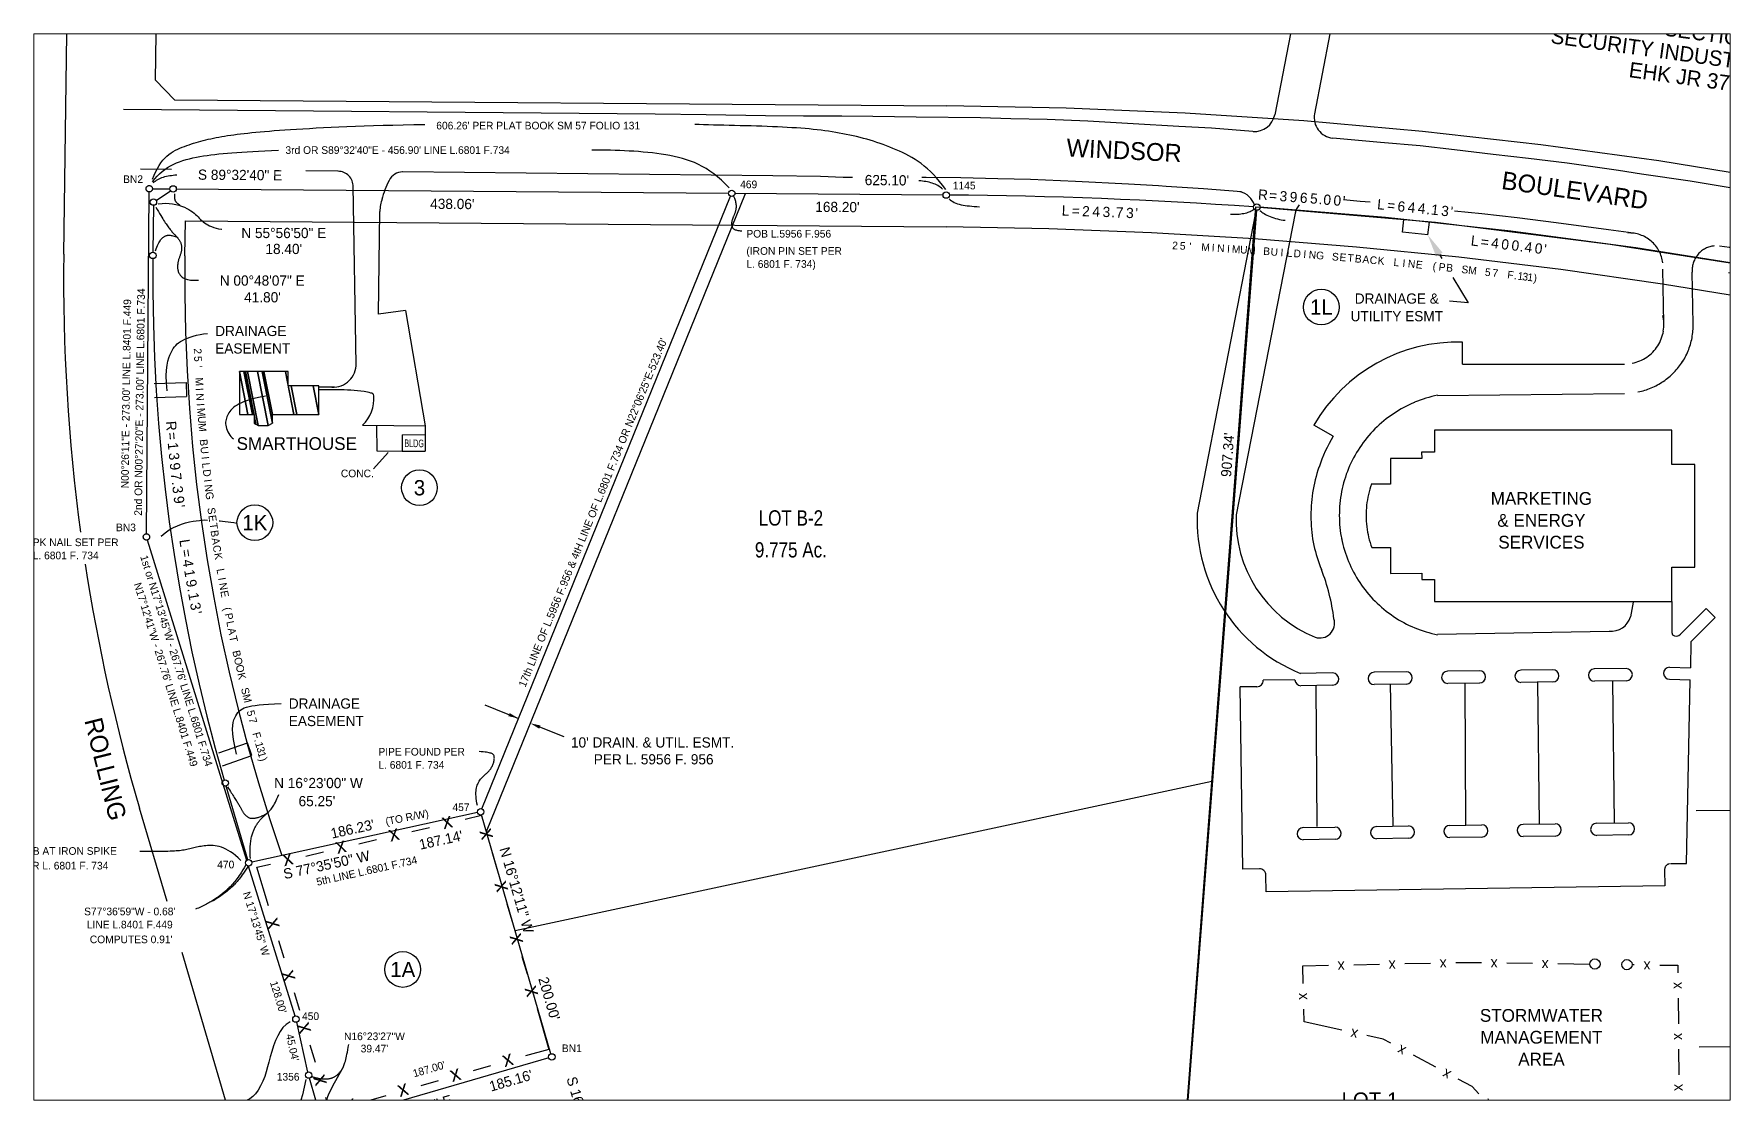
# Paper-space layout 'PDF 11x17' of a CAD drawing. Extents: x 0.1 to 16.5, y 0.2 to 10.5.
# The model-space entities are those that its viewports show. They can reach past a viewport. Long polylines and large blocks are cut down to what shows.
import ezdxf
from ezdxf.enums import TextEntityAlignment as Align

# ---------------------------------------------------------------- set-up
doc = ezdxf.new("R2010")
doc.units = 0
doc.header["$MEASUREMENT"] = 0
for name, pattern in [('DASHED', [0.75, 0.5, -0.25]), ('DASHED2', [0.375, 0.25, -0.125]), ('DOT', [0.25, 0, -0.25]), ('HIDDEN', [0.375, 0.25, -0.125]), ('HIDDEN2', [0.1875, 0.125, -0.0625]), ('PHANTOM2', [31.25, 15.625, -3.125, 3.125, -3.125, 3.125, -3.125])]:
    doc.linetypes.add(name, pattern=pattern)
doc.layers.get('0').update_dxf_attribs({"linetype": 'CONTINUOUS'})
for name, color, linetype in [('ADJOIN', 7, 'CONTINUOUS'), ('BLDG', 7, 'CONTINUOUS'), ('BOUND', 7, 'CONTINUOUS'), ('BOUND-ABND', 7, 'CONTINUOUS'), ('EASE', 7, 'CONTINUOUS'), ('ESMT', 7, 'CONTINUOUS'), ('FENCE', 7, 'CONTINUOUS'), ('MBSL', 7, 'CONTINUOUS'), ('METES', 7, 'CONTINUOUS'), ('PADS', 7, 'CONTINUOUS'), ('ROADC', 7, 'CONTINUOUS'), ('RW', 7, 'CONTINUOUS'), ('TEXT', 7, 'CONTINUOUS'), ('TXT', 7, 'CONTINUOUS')]:
    doc.layers.add(name, color=color, linetype=linetype)
doc.styles.add('txt', font='TXT', dxfattribs={"height": 0.2})

# ---------------------------------------------------------------- blocks, each defined once
blk = doc.blocks.new('BWIRE')
at = {"layer": 'FENCE', "color": 7, "linetype": 'Continuous', "style": 'txt'}
blk.add_text('x', height=0.0833, dxfattribs=at).set_placement((0, -0.0282), align=Align.CENTER)

msp = doc.modelspace()

# ---------------------------------------------------------------- linework, layer by layer
at = {"color": 94, "linetype": 'Continuous', "elevation": 0}
msp.add_lwpolyline([(-39843.6, 13166.8), (-39702.5, 13154.8), (-39565.6, 13137.6), (-39445.2, 13118.9), (-39434.2, 12311.5), (-39485.9, 12267.8), (-39912.6, 12262.1)], close=True, dxfattribs=at)
at = {"layer": 'ADJOIN', "color": 7, "linetype": 'PHANTOM2'}
for p, q in [((-40778.3, 13129.8), (-40775.8, 13312.2)), ((-40706.4, 13266.1), (-40705.8, 13311.2)), ((-40691.6, 13250.9), (-40706.4, 13266.1)), ((-40691.6, 13250.9), (-40085.7, 13246.1)), ((-40697.3, 12622.2), (-40718.9, 12695.4)), ((-40513, 11995.1), (-40685.6, 12582.2))]:
    msp.add_line(p, q, dxfattribs=at)
for centre, radius, start, end in [((-40117.8, 9211.3), 4035, 78.9348, 89.5444), ((-39311.1, 13109.3), 1467.4, 179.1982, 187.732), ((-39311.1, 13109.3), 1467.4, 188.7227, 196.3833)]:
    msp.add_arc(centre, radius, start, end, dxfattribs=at)
at = {"layer": 'BLDG', "color": 7, "linetype": 'Continuous'}
for p, q in [((-40513, 12988.1), (-40495, 12988.3)), ((-40513, 12988.1), (-40512.9, 12975.4)), ((-40495, 12988.3), (-40494.9, 12975.3)), ((-39517.3, 12991.8), (-39703.4, 12991.8)), ((-39517.3, 12991.8), (-39703.4, 12991.8)), ((-39703.4, 12991.8), (-39703.4, 12974.5)), ((-39703.4, 12991.8), (-39703.4, 12974.5)), ((-39517.3, 12965), (-39517.3, 12991.8)), ((-39517.3, 12965), (-39517.3, 12991.8)), ((-40512.9, 12975.4), (-40494.9, 12975.3)), ((-39713.4, 12969.7), (-39737.9, 12969.7)), ((-39737.9, 12969.7), (-39737.9, 12949.6)), ((-39713.4, 12969.7), (-39737.9, 12969.7)), ((-39737.9, 12969.7), (-39737.9, 12949.6)), ((-39703.4, 12974.5), (-39713.5, 12974.5)), ((-39713.5, 12974.5), (-39713.4, 12969.7)), ((-39703.4, 12974.5), (-39713.5, 12974.5)), ((-39713.5, 12974.5), (-39713.4, 12969.7)), ((-39499.1, 12965), (-39517.3, 12965)), ((-39499.1, 12965), (-39517.3, 12965)), ((-39499.1, 12884.4), (-39499.1, 12965)), ((-39499.1, 12884.4), (-39499.1, 12965)), ((-39737.9, 12949.6), (-39752.9, 12949.6)), ((-39737.9, 12949.6), (-39752.9, 12949.6)), ((-39752.6, 12899.7), (-39737.9, 12899.7)), ((-39752.6, 12899.7), (-39737.9, 12899.7)), ((-39737.9, 12899.7), (-39737.9, 12879.5)), ((-39737.9, 12899.7), (-39737.9, 12879.5)), ((-39737.9, 12879.5), (-39713.4, 12879.6)), ((-39737.9, 12879.5), (-39713.4, 12879.6)), ((-39713.4, 12879.6), (-39713.4, 12874.8)), ((-39713.4, 12879.6), (-39713.4, 12874.8)), ((-39517.3, 12884.4), (-39499.1, 12884.4)), ((-39517.3, 12884.4), (-39499.1, 12884.4)), ((-39517.3, 12857.5), (-39517.3, 12884.4)), ((-39517.3, 12857.5), (-39517.3, 12884.4)), ((-39713.4, 12874.8), (-39703.4, 12874.8)), ((-39713.4, 12874.8), (-39703.4, 12874.8)), ((-39703.4, 12874.8), (-39703.4, 12857.5)), ((-39703.4, 12874.8), (-39703.4, 12857.5)), ((-39703.4, 12857.5), (-39517.3, 12857.5))]:
    msp.add_line(p, q, dxfattribs=at)
for points in [[(-40633.9, 13004.1), (-40640.6, 13037.7), (-40640.6, 13004.1), (-40640.6, 13004.1)], [(-40630.4, 13004.1), (-40637.1, 13037.7), (-40640.6, 13037.7), (-40633.9, 13004.1)], [(-40629.1, 13004.1), (-40635.8, 13037.7), (-40637.1, 13037.7), (-40630.4, 13004.1)], [(-40625.8, 12995.5), (-40634.2, 13037.7), (-40635.8, 13037.7), (-40627.6, 12996.5)], [(-40618.1, 12995.5), (-40626.5, 13037.7), (-40634.2, 13037.7), (-40625.8, 12995.5)], [(-40614.7, 12997.4), (-40622.8, 13037.7), (-40626.5, 13037.7), (-40618.1, 12995.5)], [(-40614.7, 13004.1), (-40621.4, 13037.7), (-40622.8, 13037.7), (-40614.7, 12997.4)], [(-40597.8, 13004.1), (-40604.5, 13037.7), (-40621.4, 13037.7), (-40614.7, 13004.1)], [(-40602.3, 13037.7), (-40602.3, 13037.7), (-40604.5, 13037.7), (-40602.3, 13026.6)], [(-40595.6, 13004.1), (-40600.1, 13026.6), (-40602.3, 13026.6), (-40597.8, 13004.1)], [(-40578.3, 13004.1), (-40582.8, 13026.6), (-40600.1, 13026.6), (-40595.6, 13004.1)], [(-40578.3, 13026.6), (-40578.3, 13026.6), (-40582.8, 13026.6), (-40578.3, 13004.1)], [(-40627.6, 12996.5), (-40629.1, 13004.1), (-40629.1, 12997.4), (-40629.1, 12997.4)]]:
    msp.add_lwpolyline(points, close=True, dxfattribs=at)
for start, end in [(160.8874, 173.839), (173.8389, 186.7902), (186.7901, 199.7417)]:
    msp.add_arc((-39682.2, 12925), 74.8, start, end, dxfattribs=at)
at = {"layer": 'BOUND', "color": 7, "linetype": 'PHANTOM2'}
for p, q in [((-40705.8, 13171.9), (-40694.7, 13179.5)), ((-40690.1, 13180.9), (-40257, 13177.5)), ((-40252, 13177.5), (-40088.8, 13176.2)), ((-40708.3, 13131.3), (-40707.8, 13168.1)), ((-39842.9, 13164.2), (-39912.3, 12264.5)), ((-40634, 12655), (-40651, 12712.8)), ((-40453.9, 12692), (-40630.9, 12653.1)), ((-40396.3, 12502.9), (-40450.7, 12690.2)), ((-40398, 12499.8), (-40571, 12449.5))]:
    msp.add_line(p, q, dxfattribs=at)
at = {"layer": 'BOUND', "color": 7, "linetype": 'Continuous'}
msp.add_line((-40424.4, 12599.6), (-39877.9, 12716.6, 0), dxfattribs=at)
at = {"layer": 'BOUND', "color": 7, "linetype": 'PHANTOM2'}
for centre, radius, start, end in [((-40117.8, 9211.3), 3965, 86.0586, 89.5083), ((-40117.8, 9211.3), 3965, 80.2726, 85.9864), ((-39311.1, 13109.3), 1397.4, 179.3024, 196.2808)]:
    msp.add_arc(centre, radius, start, end, dxfattribs=at)
at = {"layer": 'BOUND-ABND', "color": 6, "linetype": 'HIDDEN2'}
for p, q in [((-40713.5, 12910.6), (-40711.4, 13178.6)), ((-40708.8, 13181.1), (-40695.1, 13181)), ((-40450.5, 12694.9), (-40255.4, 13175.2)), ((-40634.9, 12654.5), (-40712.8, 12905.7))]:
    msp.add_line(p, q, dxfattribs=at)
for centre in [(-40711.3, 13181.1), (-40713.5, 12908.1)]:
    msp.add_circle(centre, 2.5, dxfattribs=at)
at = {"layer": 'BOUND-ABND', "color": 6, "linetype": 'DOT'}
for points in [[(-40253.3, 13175.7), (-40250.7, 13170.5), (-40251, 13163.3), (-40254.5, 13156.9), (-40255, 13151.6), (-40252.8, 13148.5), (-40246.7, 13148)], [(-40453.9, 12697.5), (-40456.5, 12708.4), (-40452.6, 12719.3), (-40443, 12724.5), (-40439.1, 12737.3), (-40443, 12739.2), (-40452.6, 12739.9)]]:
    msp.add_open_spline(points, degree=3, dxfattribs=at)
at = {"layer": 'BOUND-ABND', "color": 70, "linetype": 'DOT'}
msp.add_open_spline([(-40639.6, 12654.4), (-40650.5, 12666), (-40669.1, 12667.3), (-40683.9, 12661.5), (-40698.7, 12661.5), (-40718.6, 12661.5)], degree=3, dxfattribs=at)
at = {"layer": 'EASE', "color": 70, "linetype": 'DASHED2'}
msp.add_line((-40446.9, 12677.1), (-40243.7, 13177.4), dxfattribs=at)
at = {"layer": 'EASE', "color": 70, "linetype": 'HIDDEN'}
for p, q in [((-40707.4, 13028.3), (-40682.4, 13029.1)), ((-40682.4, 13029.1), (-40682.1, 13018.2)), ((-40707.2, 13017.5), (-40682.1, 13018.2)), ((-40656.8, 12738.9), (-40634.3, 12746.8)), ((-40630.8, 12736.7), (-40634.3, 12746.8)), ((-40653.8, 12728.6), (-40630.8, 12736.7))]:
    msp.add_line(p, q, dxfattribs=at)
at = {"layer": 'EASE', "color": 70, "linetype": 'Continuous'}
for p, q in [((-40448.1, 12776.5), (-40421.7, 12765.8)), ((-40386, 12751.3), (-40405, 12759)), ((-39498.1, 12693.7), (-39449.9, 12694.3)), ((-39495.7, 12508.4), (-39447.4, 12509))]:
    msp.add_line(p, q, dxfattribs=at)
for points in [[(-40428.6, 12770), (-40429.6, 12767.6), (-40421.7, 12765.8)], [(-40405.5, 12757.8), (-40404.5, 12760.3), (-40412.4, 12762)]]:
    msp.add_solid(points, dxfattribs=at)
at = {"layer": 'ESMT', "color": 7, "linetype": 'DASHED2'}
for p, q in [((-39728.4, 13147), (-39727.4, 13157)), ((-39708.5, 13145), (-39728.4, 13147)), ((-39708.5, 13145), (-39707.4, 13155))]:
    msp.add_line(p, q, dxfattribs=at)
at = {"layer": 'FENCE', "color": 7, "linetype": 'Continuous'}
for p, q in [((-40505.3, 12677.2), (-40491.4, 12680.4)), ((-40463.6, 12686.9), (-40450.7, 12689.9)), ((-40450.7, 12689.9), (-40450.4, 12688.9)), ((-40546.9, 12667.6), (-40533.1, 12670.8)), ((-40626.9, 12649.1), (-40616.3, 12651.5)), ((-40588.6, 12657.9), (-40574.7, 12661.2)), ((-40442.6, 12661.5), (-40438.6, 12647.8)), ((-40617.9, 12618.8), (-40626.9, 12649.1)), ((-40430.8, 12620.4), (-40426.8, 12606.7)), ((-40605.6, 12577.9), (-40609.7, 12591.5)), ((-40419, 12579.3), (-40415, 12565.7)), ((-39806.6, 12571.9), (-39786.6, 12572.3)), ((-39806.3, 12558), (-39806.6, 12571.9)), ((-39766.6, 12572.7), (-39746.6, 12573.1)), ((-39726.6, 12573.6), (-39706.6, 12574)), ((-39686.6, 12574.4), (-39676.1, 12574.6)), ((-39676.1, 12574.6), (-39666.6, 12574.5)), ((-39646.6, 12574.2), (-39626.6, 12573.9)), ((-39606.7, 12573.6), (-39581.5, 12573.2)), ((-39548.4, 12572.8), (-39546.7, 12572.8)), ((-39526.7, 12572.5), (-39512.4, 12572.3)), ((-39512.4, 12572.3), (-39512.4, 12566.5)), ((-40593.3, 12536.9), (-40597.4, 12550.6)), ((-39512.2, 12546.5), (-39512, 12526.5)), ((-40407.1, 12538.3), (-40398, 12506.4)), ((-39805.5, 12527.9), (-39805.7, 12538)), ((-39776, 12521.5), (-39805.5, 12527.9)), ((-40581, 12496), (-40585.1, 12509.6)), ((-40398, 12506.4), (-40416.2, 12501.2)), ((-39743.7, 12514.5), (-39756.5, 12517.3)), ((-39737.6, 12511.2), (-39743.7, 12514.5)), ((-39511.9, 12506.5), (-39511.7, 12486.5)), ((-40443.6, 12493.4), (-40457.3, 12489.5)), ((-39702.3, 12492.4), (-39719.9, 12501.8)), ((-40484.7, 12481.7), (-40498.4, 12477.8)), ((-39673.8, 12477.2), (-39684.7, 12483)), ((-40569.5, 12457.5), (-40572.8, 12468.7)), ((-40525.8, 12470), (-40539.5, 12466.1)), ((-39668.5, 12471.6), (-39673.8, 12477.2)), ((-39511.5, 12466.5), (-39511.4, 12448))]:
    msp.add_line(p, q, dxfattribs=at)
for centre in [(-39577.5, 12573.3), (-39552.4, 12572.8)]:
    msp.add_circle(centre, 4, dxfattribs=at)
at = {"layer": 'MBSL', "color": 30, "linetype": 'DASHED'}
msp.add_line((-40683.3, 13128.5), (-40682.9, 13155.9), dxfattribs=at)
msp.add_lwpolyline([(-40682.9, 13155.9), (-40086.4, 13151.1, -0.040931), (-39445, 13093.4)], format="xyb", dxfattribs=at)
msp.add_arc((-39311.1, 13109.3), 1372.4, 179.1982, 199.186, dxfattribs=at)
at = {"layer": 'METES', "color": 70, "linetype": 'Continuous'}
for p, q in [((-39699.5, 13129.5), (-39697.7, 13126.4)), ((-39688.9, 13111.6), (-39677, 13091.6)), ((-39677, 13091.6), (-39691.6, 13092.9))]:
    msp.add_line(p, q, dxfattribs=at)
at = {"layer": 'METES', "color": 70, "linetype": 'DOT'}
msp.add_lwpolyline([(-40704.2, 13169.3), (-40701.3, 13169.6), (-40698.5, 13169.7), (-40695.7, 13169.5), (-40693.1, 13169.2), (-40690.5, 13168.7), (-40688.1, 13168.1), (-40685.9, 13167.4), (-40683.8, 13166.6), (-40681.9, 13165.7), (-40680.3, 13164.8), (-40678.8, 13163.9), (-40677.4, 13163), (-40676.2, 13162), (-40675.1, 13161), (-40674, 13160), (-40673, 13159.1), (-40672.1, 13158.1), (-40671.1, 13157.1), (-40670.1, 13156.2), (-40669.1, 13155.2), (-40668, 13154.4), (-40666.8, 13153.5), (-40665.5, 13152.7), (-40664.1, 13152), (-40662.5, 13151.4), (-40660.7, 13150.8), (-40658.9, 13150.2), (-40656.9, 13149.7), (-40654.7, 13149.3), (-40654.5, 13149.3)], dxfattribs=at)
at = {"layer": 'METES', "color": 70, "linetype": 'Continuous'}
for points in [[(-40702, 12908.8), (-40698.8, 12911.4), (-40695.6, 12913.6), (-40692.3, 12915.4), (-40689.1, 12916.9), (-40685.9, 12918.1), (-40682.8, 12919.1), (-40679.8, 12919.9), (-40677, 12920.4), (-40674.4, 12920.8), (-40672, 12921.1), (-40669.8, 12921.3), (-40667.6, 12921.4), (-40665.7, 12921.3)], [(-40656.5, 12920.7), (-40655.8, 12920.7), (-40653.8, 12920.4), (-40651.7, 12920.2), (-40649.5, 12919.9), (-40647.3, 12919.6), (-40645, 12919.3), (-40642.5, 12918.9)]]:
    msp.add_lwpolyline(points, dxfattribs=at)
msp.add_lwpolyline([(-40702.7, 12908.8, 0.015, 0.015, 1), (-40701.2, 12908.8, 0.015, 0.015, 1), (-40702.7, 12908.8, 0, 0, 0)], format="xyseb", dxfattribs=at)
for centre, radius in [((-40692.6, 13181), 2.5), ((-40708, 13170.6), 2.5), ((-40254.5, 13177.5), 2.5), ((-40086.3, 13176.1), 2.5), ((-39842.7, 13166.7), 2.5), ((-40708.5, 13128.8), 2.5), ((-39792.1, 13088.3), 14), ((-40499.4, 12946.7), 14), ((-40628.5, 12919.3), 14), ((-40651.7, 12715.2), 2.5), ((-40451.4, 12692.6), 2.5), ((-40633.3, 12652.6), 2.5), ((-40512.5, 12569), 14), ((-40596.3, 12530.1), 2.5), ((-40395.6, 12500.5), 2.5), ((-40586.3, 12486.2), 2.5)]:
    msp.add_circle(centre, radius, dxfattribs=at)
at = {"layer": 'METES', "color": 70, "linetype": 'DOT'}
for points in [[(-40708.7, 13188.5), (-40702.6, 13206), (-40683.8, 13215.4), (-40654.9, 13222.8), (-40609.9, 13227.5), (-40542.1, 13230.8), (-40495.1, 13231.5)], [(-40086.7, 13180.5), (-40099.4, 13198.6), (-40125, 13213.4), (-40166.6, 13225.5), (-40213, 13230.2), (-40266, 13230.8), (-40283.5, 13231.5)], [(-40708.7, 13186.5), (-40699.9, 13199.3), (-40673.1, 13208), (-40640.1, 13210), (-40609.9, 13211.4)], [(-40256.6, 13181.8), (-40272.7, 13199.3), (-40303.6, 13210), (-40345.3, 13211.4), (-40364.1, 13211.4)], [(-40708.3, 13185.6), (-40703.8, 13190.1), (-40697.4, 13191.4), (-40689.7, 13192)], [(-40089.2, 13180.7), (-40093.6, 13185.2), (-40100, 13186.6), (-40107.7, 13187.4)], [(-40691.5, 13177), (-40691.5, 13173.9), (-40691.5, 13171.3), (-40689.2, 13169.7), (-40687.3, 13168.2)], [(-40083.9, 13173.3), (-40079.9, 13168.5), (-40071.1, 13167.7), (-40060.3, 13166.9)], [(-40706.1, 13166.7), (-40700.3, 13156.7), (-40695, 13148.2), (-40686.9, 13141.3), (-40685, 13132.9), (-40689.2, 13124.9), (-40689.6, 13113.7), (-40682.3, 13108.8), (-40672.7, 13109.5)], [(-39845.3, 13164.5), (-39849.7, 13161.7), (-39855.3, 13160.5), (-39863.3, 13160.9)], [(-39840.3, 13164), (-39837.2, 13160.9), (-39828.3, 13157.1), (-39820.6, 13156.4)], [(-40706.5, 13132.5), (-40703.4, 13141), (-40698.8, 13144.8), (-40695, 13145.2), (-40688.8, 13142.9)], [(-39448.1, 13116.4), (-39452.5, 13114.5), (-39460.2, 13113.8), (-39472.9, 13115.1)], [(-40650, 12712.1), (-40645.6, 12705.4), (-40640.4, 12697.7), (-40636.9, 12689.9), (-40630.9, 12686.4), (-40624.8, 12688.5), (-40619.6, 12690.9)], [(-40632, 12656.1), (-40632.5, 12666.4), (-40630.9, 12676.2), (-40625.5, 12685.7), (-40618.7, 12691.6), (-40613.6, 12696.5), (-40609.8, 12706.1)], [(-40635.7, 12650.5), (-40641.7, 12640.5), (-40649.6, 12631.4), (-40659.2, 12624.3), (-40668.5, 12618.8), (-40675.1, 12616.2)], [(-40634, 12649.5), (-40640.7, 12639.6), (-40646.3, 12633.4), (-40653.3, 12627.8), (-40661.8, 12622.5)], [(-40583.8, 12485.3), (-40578.9, 12483.4), (-40572.1, 12482.7), (-40565.6, 12484.5), (-40559.6, 12490.2), (-40556.9, 12498), (-40554.8, 12510.3)], [(-40575.8, 12451.5), (-40574.6, 12457.6), (-40572.9, 12464.3), (-40569.7, 12474.3), (-40563.8, 12483.8), (-40559.1, 12492.6)], [(-40588.5, 12482.7), (-40592, 12463.6), (-40598.7, 12452.2), (-40614.4, 12430.3), (-40632.6, 12417), (-40649.3, 12409.3), (-40670.6, 12403.2), (-40694.1, 12401.3)], [(-40552.9, 12320.8), (-40561.4, 12343.1), (-40568.9, 12359.9), (-40575, 12383.3), (-40584.1, 12408.2), (-40597.5, 12435.5), (-40612.7, 12452.2), (-40633.9, 12461), (-40647.6, 12463.2), (-40664.6, 12462.7)]]:
    msp.add_open_spline(points, degree=3, dxfattribs=at)
at = {"layer": 'METES', "color": 70, "linetype": 'Continuous'}
msp.add_solid([(-39702.1, 13128), (-39697, 13131), (-39708.7, 13145)], dxfattribs=at)
at = {"layer": 'PADS', "color": 7, "linetype": 'Continuous'}
for p, q in [((-40533, 12995.6), (-40532.9, 12975.6)), ((-40495, 12995.3), (-40495, 12988.3)), ((-40524, 12974.3), (-40535.4, 12961.4)), ((-40532.9, 12975.6), (-40512.9, 12975.4))]:
    msp.add_line(p, q, dxfattribs=at)
at = {"layer": 'ROADC', "color": 7, "linetype": 'Continuous'}
for p, q in [((-39779.3, 13493), (-39828.7, 13239)), ((-39749.2, 13493), (-39797.4, 13239.8)), ((-40314.6, 13239.5), (-40731.4, 13243.2)), ((-40274.5, 13239), (-40314.6, 13239.5)), ((-40228, 13238.2), (-40274.5, 13239)), ((-40198.3, 13238.1), (-40228, 13238.2)), ((-40168.2, 13238), (-40198.3, 13238.1)), ((-40143.8, 13237.7), (-40168.2, 13238)), ((-40109.8, 13237.3), (-40143.8, 13237.7)), ((-40059.3, 13236.6), (-40109.8, 13237.3)), ((-40035.7, 13235.9), (-40059.3, 13236.6)), ((-40007.1, 13235.4), (-40035.7, 13235.9)), ((-39975.2, 13234), (-40007.1, 13235.4)), ((-39939.6, 13232.1), (-39975.2, 13234)), ((-39903.8, 13229.9), (-39939.6, 13232.1)), ((-39878.2, 13228.6), (-39903.8, 13229.9)), ((-39845.7, 13226), (-39878.2, 13228.6)), ((-39745.7, 13217.4), (-39783.2, 13220.8)), ((-39714.7, 13214.7), (-39745.7, 13217.4)), ((-39687.7, 13211.7), (-39714.7, 13214.7)), ((-39657.4, 13208), (-39687.7, 13211.7)), ((-40693.9, 13196.2), (-40718.2, 13196.5)), ((-39629.7, 13204.9), (-39657.4, 13208)), ((-39599.4, 13201.2), (-39629.7, 13204.9)), ((-39559.1, 13195.5), (-39599.4, 13201.2)), ((-40563.3, 13194.8), (-40588.4, 13195.1)), ((-40549.1, 13043.3), (-40551.4, 13183.3)), ((-40222.2, 13191.2), (-40512.5, 13194.3)), ((-40184.8, 13190.7), (-40222.2, 13191.2)), ((-40167.2, 13190), (-40184.8, 13190.7)), ((-40159.9, 13190), (-40167.2, 13190)), ((-40102.1, 13189.8), (-40105.5, 13189.8)), ((-40074.7, 13189.7), (-40102.1, 13189.8)), ((-40045.7, 13188.8), (-40074.7, 13189.7)), ((-40020.3, 13188.3), (-40045.7, 13188.8)), ((-39985, 13186.7), (-40020.3, 13188.3)), ((-39943.3, 13184.7), (-39985, 13186.7)), ((-39919.8, 13183.3), (-39943.3, 13184.7)), ((-39913.9, 13182.8), (-39919.8, 13183.3)), ((-39884.6, 13181), (-39913.9, 13182.8)), ((-39541.1, 13192.4), (-39559.1, 13195.5)), ((-39502.9, 13186.9), (-39541.1, 13192.4)), ((-39456, 13179.1), (-39502.9, 13186.9)), ((-39854.7, 13178.6), (-39884.6, 13181)), ((-39761.7, 13171.2), (-39774.7, 13172.4)), ((-39753.9, 13170.5), (-39761.7, 13171.2)), ((-40531.4, 13082.8), (-40530.6, 13163.2)), ((-39843.9, 13161), (-39889.6, 12926.7)), ((-39812.6, 13161.9), (-39859, 12925.5)), ((-39666.2, 13161.4), (-39687.8, 13163.6)), ((-39638.5, 13158.2), (-39666.2, 13161.4)), ((-39607.9, 13154.3), (-39638.5, 13158.2)), ((-39566.8, 13148.8), (-39607.9, 13154.3)), ((-39547.2, 13146.2), (-39566.8, 13148.8)), ((-39472.1, 13134.9), (-39479.8, 13136.1)), ((-39433.9, 13128.1), (-39472.1, 13134.9)), ((-39523.4, 13075.8), (-39524.3, 13118.1)), ((-39500.4, 13074.9), (-39501.2, 13115.6)), ((-40510.4, 13085.6), (-40531.4, 13082.8)), ((-40510.4, 13085.6), (-40495, 12995.3)), ((-39681.3, 13043.6), (-39681.3, 13060.9)), ((-39681.3, 13043.6), (-39554.3, 13043.6)), ((-40566.1, 13025.5), (-40578.3, 13025.5)), ((-40563.6, 13023.5), (-40578.3, 13023.5)), ((-39700.9, 13019.1), (-39554.3, 13020.6)), ((-40544, 12995.7), (-40495, 12995.3)), ((-39782.9, 12987.2), (-39797.9, 12995.8)), ((-39549.5, 12845.4), (-39547.2, 12857)), ((-39517.3, 12857.5), (-39517.3, 12833.1)), ((-39490.4, 12852), (-39510.3, 12831.9)), ((-39483.3, 12844.9), (-39490.4, 12852)), ((-39483.3, 12844.9), (-39502.3, 12825.8)), ((-39566.4, 12834.1), (-39700.9, 12831.5)), ((-39517.3, 12833.1), (-39516.7, 12831.3)), ((-39502.3, 12825.8), (-39502.7, 12805.6)), ((-39783.6, 12801.5), (-39808.6, 12801.1)), ((-39725.6, 12802.4), (-39750.7, 12802)), ((-39668.1, 12803.2), (-39693.2, 12802.8)), ((-39610.6, 12804), (-39635.7, 12803.6)), ((-39553, 12804.9), (-39578.1, 12804.6)), ((-39519.1, 12805.9), (-39502.7, 12805.6)), ((-39842.7, 12790.7), (-39855.7, 12790.5)), ((-39853.7, 12647.7), (-39855.7, 12790.5)), ((-39812.9, 12796.1), (-39837.7, 12795.8)), ((-39783, 12791.9), (-39808.2, 12791.5)), ((-39796.5, 12791.7), (-39795.7, 12681.1)), ((-39725.4, 12792.8), (-39750.6, 12792.4)), ((-39738.1, 12792.9), (-39736, 12681.6)), ((-39667.9, 12793.6), (-39693, 12793.3)), ((-39678.7, 12682.2), (-39679.4, 12793.5)), ((-39610.4, 12794.4), (-39635.6, 12794.1)), ((-39620.9, 12683), (-39622.2, 12794.3)), ((-39552.8, 12795.4), (-39578, 12795)), ((-39562.3, 12683.9), (-39563.5, 12795.2)), ((-39519, 12796.5), (-39502.9, 12796.2)), ((-39505.7, 12652.2), (-39502.9, 12796.2)), ((-39806.5, 12680.3), (-39781.4, 12680.7)), ((-39748.9, 12681.1), (-39723.8, 12681.5)), ((-39691.4, 12682), (-39666.2, 12682.4)), ((-39633.9, 12682.8), (-39608.8, 12683.2)), ((-39576.3, 12683.7), (-39551.2, 12684.1)), ((-39781.2, 12671.1), (-39806.3, 12670.7)), ((-39723.6, 12671.9), (-39748.8, 12671.5)), ((-39666.1, 12672.8), (-39691.2, 12672.4)), ((-39608.6, 12673.6), (-39633.8, 12673.2)), ((-39551, 12674.5), (-39576.2, 12674.1)), ((-39518.2, 12652), (-39505.7, 12652.2)), ((-39840.7, 12647.9), (-39853.7, 12647.7)), ((-39835.4, 12630), (-39835.6, 12643)), ((-39522.9, 12647.1), (-39522.7, 12634.6)), ((-39522.7, 12634.6), (-39835.4, 12630))]:
    msp.add_line(p, q, dxfattribs=at)
for centre, radius, start, end in [((-39844.4, 13242), 16, 265.6511, 348.975), ((-39781.7, 13236.8), 16, 169.2184, 264.7587), ((-40563.4, 13182.8), 12, 359.3896, 89.3896), ((-40465.9, 13157.1), 64.9, 151.9978, 166.142), ((-40512.4, 13182.3), 12, 90.8736, 153.8026), ((-40491.2, 13161.1), 39.4, 161.7481, 176.9277), ((-39859.8, 13163.3), 16, 18.5817, 75.2138), ((-39859.8, 13163.3), 16, 351.8899, 4.2572), ((-39797, 13158.5), 16, 141.6582, 167.761), ((-39550.6, 13120, 0), 26.4, 81.8936, 92.669), ((-39550.6, 13120, 0), 26.4, 71.1187, 81.8935), ((-39550.6, 13120, 0), 26.4, 60.3446, 71.1186), ((-39550.6, 13120, 0), 26.4, 49.5715, 60.3446), ((-39550.6, 13120, 0), 26.4, 38.7993, 49.5715), ((-39550.6, 13120, 0), 26.4, 28.028, 38.7994), ((-39550.6, 13120, 0), 26.4, 17.2571, 28.028), ((-39482.1, 13117.2, 0), 19.2, 139.0641, 149.9241), ((-39482.1, 13117.2, 0), 19.2, 128.2031, 139.0641), ((-39482.1, 13117.2, 0), 19.2, 117.3414, 128.2031), ((-39482.1, 13117.2, 0), 19.2, 106.4791, 117.3413), ((-39482.1, 13117.2, 0), 19.2, 95.6166, 106.479), ((-39550.6, 13120, 0), 26.4, 6.4865, 17.2572), ((-39482.1, 13117.2, 0), 19.2, 171.6414, 182.499), ((-39482.1, 13117.2, 0), 19.2, 182.4989, 184.7388), ((-39482.1, 13117.2, 0), 19.2, 160.7832, 171.6414), ((-39482.1, 13117.2, 0), 19.2, 149.9241, 160.7832), ((-39554.4, 13074.6), 30.9, 1.9689, 13.4939), ((-39554.4, 13074.6), 54, 350.4435, 1.9689), ((-39554.4, 13074.6), 54, 1.9689, 2.2205), ((-39554.3, 13074.6), 30.9, 327.3904, 338.9175), ((-39554.3, 13074.6), 30.9, 338.9174, 350.4436), ((-39554.4, 13074.6), 30.9, 350.4435, 1.9689), ((-39554.4, 13074.6), 54, 338.9174, 350.4436), ((-39685.1, 12930.6), 130.3, 88.3563, 149.9866), ((-39554.3, 13074.6), 30.9, 304.3329, 315.8622), ((-39554.3, 13074.6), 30.9, 315.8622, 327.3904), ((-39554.3, 13074.6), 54, 327.3904, 338.9175), ((-40567.1, 13043.5), 18, 266.9726, 1.7079), ((-39554.3, 13074.6), 30.9, 281.2725, 292.8029), ((-39554.3, 13074.6), 30.9, 292.8029, 304.3329), ((-39554.3, 13074.6), 53.9, 304.3329, 315.8622), ((-39554.3, 13074.6), 53.9, 315.8622, 327.3904), ((-40569.2, 12787.4), 236.2, 83.5913, 88.6453), ((-39554.3, 13074.6), 53.9, 281.2725, 292.8029), ((-39554.3, 13074.6), 53.9, 292.8029, 304.3329), ((-40564.3, 13016.7), 29.2, 314.0469, 4.2142), ((-40546.8, 12993.9), 28.5, 71.1472, 81.9001), ((-40537.6, 13018.6), 2.33, 6.1847, 91.7811), ((-39682.2, 12925, 0), 95.9, 112.525, 123.7772), ((-39682.2, 12925.1, 0), 95.9, 101.2724, 112.525), ((-39682.2, 12925, 0), 95.9, 123.7773, 135.0287), ((-39664.9, 12919.1, 0), 136.2, 150.0267, 161.29), ((-39682.2, 12925, 0), 95.9, 135.0288, 146.2793), ((-39682.2, 12925, 0), 95.9, 146.2793, 157.5288), ((-39681.3, 12924.7, 0), 119, 161.2916, 171.2857), ((-39682.2, 12925, 0), 95.9, 157.5287, 168.7773), ((-39682.1, 12925, 0), 95.9, 168.7772, 180.025), ((-39681.3, 12924.7, 0), 119, 171.2856, 181.2791), ((-39759.3, 12921.8), 130.3, 177.8375, 247.7966), ((-39759.3, 12921.8), 99.7, 177.8375, 247.7966), ((-39681.3, 12924.7, 0), 119, 181.2791, 191.2724), ((-39682.1, 12925, 0), 95.9, 180.025, 191.2724), ((-39682.2, 12925.6, 0), 95.9, 191.2723, 202.5197), ((-39684.5, 12926.9), 116.3, 192.6627, 202.3643), ((-39945.1, 12823.2), 164.2, 7.2074, 21.2111), ((-39682.2, 12925.6, 0), 95.9, 202.5197, 213.7675), ((-39682.2, 12925.6, 0), 95.9, 213.7674, 225.016), ((-39682.2, 12925.6, 0), 95.9, 225.0159, 236.2654), ((-39793.3, 12840.5), 11.6, 251.563, 16.7552), ((-39682.2, 12925.5, 0), 95.9, 236.2654, 247.5159), ((-39682.2, 12925.5, 0), 95.9, 247.516, 258.7674), ((-39565.1, 12850.4), 16.3, 265.2582, 342.2428), ((-39513.8, 12834.9), 4.59, 230.8216, 319.599), ((-39783.2, 12796.7), 4.8, 271.9885, 89.73), ((-39750.6, 12797.2), 4.8, 91.5654, 270.1483), ((-39725.6, 12797.6), 4.8, 271.9916, 89.7434), ((-39693, 12798.1), 4.8, 91.996, 269.739), ((-39668.1, 12798.4), 4.8, 271.9704, 89.7274), ((-39635.5, 12798.9), 4.8, 91.9842, 269.7178), ((-39610.6, 12799.2), 4.8, 271.9821, 89.7295), ((-39577.9, 12799.8), 4.8, 91.989, 269.7248), ((-39553, 12800.1), 4.8, 271.9847, 89.7482), ((-39519, 12801.2), 4.72, 91.3147, 270.8201), ((-39842.7, 12795.7), 5, 270.792, 0.792), ((-39808.1, 12796.3), 4.8, 182.5908, 269.6424), ((-39806.3, 12675.5), 4.8, 91.9916, 269.7434), ((-39781.4, 12675.9), 4.8, 271.9938, 89.7317), ((-39748.7, 12676.3), 4.8, 91.9682, 269.7391), ((-39723.8, 12676.7), 4.8, 271.9986, 89.7386), ((-39691.2, 12677.2), 4.8, 91.9938, 269.7317), ((-39666.3, 12677.6), 4.8, 271.9842, 89.7178), ((-39633.7, 12678), 4.8, 91.9959, 269.72), ((-39608.8, 12678.4), 4.8, 271.9704, 89.7274), ((-39576.1, 12678.9), 4.8, 91.9752, 269.7343), ((-39551.2, 12679.3), 4.8, 271.9916, 89.7434), ((-39518.1, 12647.2, 0), 4.8, 135.0288, 146.2793), ((-39518.1, 12647.2, 0), 4.79, 123.7773, 135.0287), ((-39518.1, 12647.2, 0), 4.79, 112.525, 123.7772), ((-39518.1, 12647.2, 0), 4.79, 101.2724, 112.525), ((-39840.6, 12642.9), 5, 0.8567, 90.8692), ((-39518.1, 12647.2, 0), 4.8, 168.7772, 180.025), ((-39518.1, 12647.2, 0), 4.8, 180.025, 191.2724), ((-39518.1, 12647.2, 0), 4.8, 157.5287, 168.7773), ((-39518.1, 12647.2, 0), 4.8, 146.2793, 157.5288)]:
    msp.add_arc(centre, radius, start, end, dxfattribs=at)
at = {"layer": 'RW', "color": 7, "linetype": 'Continuous'}
for p, q in [((-40597, 12532.5), (-40633.5, 12650.1)), ((-40586.9, 12488.6), (-40595.7, 12527.7)), ((-40575.9, 12450.7), (-40585.6, 12483.8))]:
    msp.add_line(p, q, dxfattribs=at)
at = {"layer": 'TEXT', "color": 7, "linetype": 'Continuous'}
for points in [[(-40698, 13022.7, 0.015, 0.015, 1), (-40696.5, 13022.7, 0.015, 0.015, 1), (-40698, 13022.7, 0, 0, 0)], [(-40620.8, 13018.6, 0.015, 0.015, 1), (-40619.3, 13018.6, 0.015, 0.015, 1), (-40620.8, 13018.6, 0, 0, 0)], [(-40643.6, 12737.9, 0.015, 0.015, 1), (-40642.1, 12737.9, 0.015, 0.015, 1), (-40643.6, 12737.9, 0, 0, 0)]]:
    msp.add_lwpolyline(points, format="xyseb", dxfattribs=at)
for points in [[(-40697.2, 13022.7), (-40699.3, 13040.8), (-40693.9, 13054.9), (-40687.8, 13062.3), (-40673.7, 13067), (-40665.7, 13067.7)], [(-40620.1, 13018.6), (-40632.1, 13016.3), (-40644.6, 13011.7), (-40650.6, 13003.4), (-40652.5, 12995.1), (-40648.1, 12987), (-40645.2, 12985.1)], [(-40642.8, 12737.9), (-40647.5, 12756.1), (-40644.8, 12768.2), (-40637.5, 12775.5), (-40622.7, 12776.9), (-40607.9, 12777.6)]]:
    msp.add_open_spline(points, degree=3, dxfattribs=at)
at = {"layer": 'TEXT', "color": 7, "linetype": 'DOT'}
msp.add_open_spline([(-40600.8, 12528), (-40605.6, 12525.5), (-40610.7, 12518.4), (-40617.1, 12499.8), (-40619.9, 12485.3), (-40627.8, 12469.8), (-40636.6, 12465), (-40648.1, 12463.2), (-40652.2, 12463.2)], degree=3, dxfattribs=at)

# ---------------------------------------------------------------- block references
at = {"layer": 'FENCE', "color": 7, "linetype": 'Continuous'}
for p, xscale, yscale, zscale, rotation in [((-40519.2, 12674), 142.5, 142.5, 142.5, 13.03345881132207), ((-40477.5, 12683.7), 142.5, 142.5, 142.5, 13.03345881132207), ((-40446.5, 12675.2), 142.5, 142.5, 142.5, 106.034847700211), ((-40560.8, 12664.4), 142.5, 142.5, 142.5, 13.03345881132207), ((-40602.5, 12654.7), 142.5, 142.5, 142.5, 13.03345881132207), ((-40434.7, 12634.1), 142.5, 142.5, 142.5, 106.034847700211), ((-40613.8, 12605.2), 142.5, 142.5, 142.5, 106.6909588113221), ((-40422.9, 12593), 142.5, 142.5, 142.5, 106.034847700211), ((-39776.6, 12572.5), 100, 100, 100, 181.1754032557664), ((-39736.6, 12573.3), 100, 100, 100, 181.1754032557664), ((-39696.6, 12574.2), 100, 100, 100, 181.1754032557664), ((-39656.6, 12574.3), 99.99999999999999, 99.99999999999999, 99.99999999999999, 179.1879032557668), ((-39616.6, 12573.7), 99.99999999999999, 99.99999999999999, 99.99999999999999, 179.1879032557668), ((-39536.7, 12572.6), 99.99999999999999, 99.99999999999999, 99.99999999999999, 179.1879032557668), ((-40601.5, 12564.2), 142.5, 142.5, 142.5, 106.6909588113221), ((-39512.3, 12556.5), 100, 100, 100, 90.47984770021097), ((-40411.1, 12552), 142.5, 142.5, 142.5, 106.034847700211), ((-39806, 12548), 100, 100, 100, 91.47179214465538), ((-40589.2, 12523.3), 142.5, 142.5, 142.5, 106.6909588113221), ((-39766.2, 12519.4), 100, 100, 100, 167.7945699224332), ((-39512, 12516.5), 100, 100, 100, 90.47984770021097), ((-39728.8, 12506.5), 100, 100, 100, 151.8867921446554), ((-40471, 12485.6), 142.5, 142.5, 142.5, 15.88595881132212), ((-40429.9, 12497.3), 142.5, 142.5, 142.5, 15.88595881132212), ((-39693.5, 12487.7), 100, 100, 100, 151.8867921446554), ((-40576.9, 12482.3), 142.5, 142.5, 142.5, 106.6909588113221), ((-40512.1, 12473.9), 142.5, 142.5, 142.5, 15.88595881132212), ((-39511.6, 12476.5), 100, 100, 100, 90.47984770021097), ((-40553.2, 12462.2), 142.5, 142.5, 142.5, 15.88595881132212), ((-39661.7, 12464.3), 100, 100, 100, 133.3542921446554)]:
    msp.add_blockref('BWIRE', p, dxfattribs=dict(at, xscale=xscale, yscale=yscale, zscale=zscale, rotation=rotation))

# ---------------------------------------------------------------- texts
at = {"layer": 'BOUND', "color": 7, "linetype": 'Continuous', "style": 'txt', "width": 0.833333}
for s, p in [('LOT B-2', (-40208.1, 12923, 0)), ('9.775 Ac.', (-40208.1, 12898, 0))]:
    msp.add_text(s, height=12, dxfattribs=at).set_placement(p, align=Align.MIDDLE)
at = {"layer": 'BOUND-ABND', "color": 6, "linetype": 'Continuous', "style": 'txt'}
for s, p in [("606.26' PER PLAT BOOK SM 57 FOLIO 131", (-40486.2, 13227.6)), ('3rd OR S89%%d32\'40"E - 456.90\' LINE L.6801 F.734', (-40604.5, 13208.4)), ('POB L.5956 F.956', (-40243, 13142.8)), ('(IRON PIN SET PER', (-40243, 13129.3)), ('L. 6801 F. 734)', (-40243, 13119.1)), ('BN3', (-40737.4, 12912.6)), ('PK NAIL SET PER', (-40802.7, 12900.9)), ('L. 6801 F. 734', (-40802.7, 12890.6)), ('PIPE FOUND PER', (-40531.6, 12736.7)), ('L. 6801 F. 734', (-40531.6, 12726.4)), ('POB AT IRON SPIKE', (-40814.3, 12658.9)), ('FOR L. 6801 F. 734', (-40814.3, 12647.4)), ('14th OR N12%%d47\'09"W - 216.09\'', (-40820.8, 12459.7))]:
    msp.add_text(s, height=6, dxfattribs=at).set_placement(p)
msp.add_text('BN2', height=6, dxfattribs=at).set_placement((-40716.2, 13185.6), align=Align.RIGHT)
for s, rotation, p in [('2nd OR N00%%d27\'20"E - 273.00\' LINE L.6801 F.734', 89.2186, (-40717.1, 12924.7)), ('N00%%d26\'11"E - 273.00\' LINE L.8401 F.449', 89.2186, (-40727.5, 12946.2)), ('17th LINE OF L.5956 F.956 & 4tH LINE OF L.6801 F.734 OR N22%%d06\'25"E-523.40\'', 67.7493, (-40416.4, 12789.8)), ('1st or N17%%d13\'45"W - 267.76\' LINE L.6801 F.734', 287.2669, (-40718.5, 12892.7)), ('N17%%d12\'41"W - 267.76\' LINE L.8401 F.449', 287.2669, (-40723.5, 12871.2)), ('(TO R/W)', 11.1862, (-40525.4, 12682)), ('5th LINE L.6801 F.734', 12.5826, (-40579.5, 12634.6))]:
    msp.add_text(s, height=6, rotation=rotation, dxfattribs=at).set_placement(p)
for s, rotation, p in [('N 17%%d13\'45" W', 287.2292, (-40627.4, 12604.9)), ("128.00'", 287.2292, (-40610, 12547.3)), ("45.04'", 282.7858, (-40598.9, 12507.8)), ("187.00'", 16.2031, (-40491.9, 12490.9))]:
    msp.add_text(s, height=6, rotation=rotation, dxfattribs=at).set_placement(p, align=Align.MIDDLE)
for s, p in [('S77%%d36\'59"W - 0.68\'', (-40726.6, 12611.5)), ('LINE L.8401 F.449', (-40726.6, 12601.2)), (" COMPUTES 0.91'", (-40726.6, 12589.6))]:
    msp.add_text(s, height=6, dxfattribs=at).set_placement(p, align=Align.CENTER)
for s, p in [('N16%%d23\'27"W', (-40534.7, 12516.6)), ("39.47'", (-40534.7, 12507))]:
    msp.add_text(s, height=6, dxfattribs=at).set_placement(p, align=Align.MIDDLE)
at = {"layer": 'EASE', "color": 70, "linetype": 'Continuous', "style": 'txt'}
for s, p in [("10' DRAIN. & UTIL. ESMT.", (-40380.6, 12743)), ('PER L. 5956 F. 956', (-40362.7, 12729.8))]:
    msp.add_text(s, height=8, dxfattribs=at).set_placement(p)
at = {"layer": 'MBSL', "color": 30, "linetype": 'Continuous', "style": 'txt'}
for s, rotation, p in [('2', 356.9244, (-39907, 13133.6)), ('5', 356.8369, (-39901, 13133.3)), ("'", 356.7494, (-39895, 13132.9)), ('M', 356.5742, (-39883.1, 13132.2)), ('I', 356.4867, (-39877.1, 13131.9)), ('N', 356.3992, (-39871.1, 13131.5)), ('I', 356.3117, (-39865.1, 13131.1)), ('M', 356.2242, (-39859.1, 13130.7)), ('U', 356.1367, (-39853.1, 13130.3)), ('M', 356.0492, (-39847.1, 13129.9)), ('B', 355.8742, (-39835.2, 13129.1)), ('U', 355.7867, (-39829.2, 13128.6)), ('I', 355.6992, (-39823.2, 13128.2)), ('L', 355.6117, (-39817.2, 13127.7)), ('D', 355.5242, (-39811.2, 13127.3)), ('I', 355.4367, (-39805.3, 13126.8)), ('N', 355.3489, (-39799.3, 13126.3)), ('G', 355.2614, (-39793.3, 13125.8)), ('S', 355.0864, (-39781.3, 13124.8)), ('E', 354.9989, (-39775.4, 13124.3)), ('T', 354.9114, (-39769.4, 13123.8)), ('B', 354.8239, (-39763.4, 13123.2)), ('A', 354.7364, (-39757.4, 13122.7)), ('C', 354.6489, (-39751.5, 13122.1)), ('K', 354.5614, (-39745.5, 13121.6)), ('L', 354.3864, (-39733.5, 13120.4)), ('I', 354.2989, (-39727.6, 13119.8)), ('N', 354.2114, (-39721.6, 13119.2)), ('E', 354.1236, (-39715.6, 13118.6)), ('(', 353.9486, (-39703.7, 13117.4)), ('P', 353.8611, (-39697.7, 13116.7)), ('B', 353.7736, (-39691.8, 13116.1)), ('S', 353.5986, (-39679.8, 13114.8)), ('M', 353.5111, (-39673.9, 13114.1)), ('5', 353.3361, (-39661.9, 13112.7)), ('7', 353.2486, (-39656, 13112)), ('F', 353.0736, (-39644.1, 13110.6)), ('.', 353.0167, (-39640.2, 13110.1)), ('1', 352.9597, (-39636.3, 13109.6)), ('3', 352.9028, (-39632.5, 13109.2)), ('1', 352.8458, (-39628.6, 13108.7)), (')', 352.7892, (-39624.7, 13108.2)), ('2', 272.3375, (-40676.3, 13053.6)), ('5', 272.5892, (-40676.1, 13047.6)), ("'", 272.8408, (-40675.8, 13041.6)), ('M', 273.3439, (-40675.1, 13029.6)), ('I', 273.5956, (-40674.8, 13023.6)), ('N', 273.8472, (-40674.4, 13017.6)), ('I', 274.0986, (-40674, 13011.6)), ('M', 274.3503, (-40673.5, 13005.7)), ('U', 274.6019, (-40673, 12999.7)), ('M', 274.8533, (-40672.6, 12993.7)), ('B', 275.3567, (-40671.5, 12981.8)), ('U', 275.6083, (-40670.9, 12975.8)), ('I', 275.8597, (-40670.3, 12969.8)), ('L', 276.1114, (-40669.7, 12963.8)), ('D', 276.3631, (-40669, 12957.9)), ('I', 276.6147, (-40668.4, 12951.9)), ('N', 276.8661, (-40667.7, 12946)), ('G', 277.1178, (-40666.9, 12940)), ('S', 277.6211, (-40665.4, 12928.1)), ('E', 277.8725, (-40664.6, 12922.2)), ('T', 278.1242, (-40663.7, 12916.2)), ('B', 278.3758, (-40662.9, 12910.3)), ('A', 278.6275, (-40662, 12904.3)), ('C', 278.8789, (-40661.1, 12898.4)), ('K', 279.1306, (-40660.1, 12892.5)), ('L', 279.6336, (-40658.2, 12880.6)), ('I', 279.8853, (-40657.2, 12874.7)), ('N', 280.1369, (-40656.1, 12868.8)), ('E', 280.3886, (-40655.1, 12862.9)), ('(', 280.8917, (-40652.8, 12851.1)), ('P', 281.1433, (-40651.7, 12845.2)), ('L', 281.395, (-40650.5, 12839.4)), ('A', 281.6464, (-40649.3, 12833.5)), ('T', 281.8981, (-40648.1, 12827.6)), ('B', 282.4014, (-40645.6, 12815.9)), ('O', 282.6528, (-40644.3, 12810)), ('O', 282.9044, (-40642.9, 12804.2)), ('K', 283.1561, (-40641.6, 12798.3)), ('S', 283.6592, (-40638.8, 12786.6)), ('M', 283.9108, (-40637.4, 12780.8)), ('5', 284.4139, (-40634.4, 12769.2)), ('7', 284.6656, (-40632.9, 12763.4)), ('F', 285.1689, (-40629.8, 12751.8)), ('.', 285.3322, (-40628.8, 12748)), ('1', 285.4958, (-40627.8, 12744.3)), ('3', 285.6594, (-40626.7, 12740.5)), (')', 285.9864, (-40624.6, 12733)), ('1', 285.8231, (-40625.7, 12736.7))]:
    msp.add_text(s, height=6, rotation=rotation, dxfattribs=at).set_placement(p, align=Align.CENTER)
at = {"layer": 'METES', "color": 70, "linetype": 'Continuous', "style": 'txt'}
for s, rotation, p in [('S 89%%d32\'40" E', 359.5444, (-40640.1, 13191.9)), ("625.10'", 359.5444, (-40132.8, 13187.8)), ("438.06'", 359.5447, (-40473.6, 13169.2)), ("168.20'", 359.5436, (-40171.6, 13166.8)), ("907.34'", 85.5897, (-39865.6, 12972.5)), ("186.23'", 12.4017, (-40551.9, 12679.2)), ("187.14'", 12.4017, (-40482.6, 12670.5)), ('N 16%%d12\'11" W', 286.2031, (-40423.2, 12631.3)), ('S 77%%d35\'50" W', 12.4017, (-40572.3, 12651.1)), ("200.00'", 286.2031, (-40397.6, 12546.2)), ("185.16'", 16.2031, (-40427.7, 12481.9)), ('S 16%%d12\'11" E', 286.2031, (-40371.1, 12453)), ('N 73%%d47\'54" E', 16.2031, (-40506.1, 12457.8))]:
    msp.add_text(s, height=8, rotation=rotation, dxfattribs=at).set_placement(p, align=Align.MIDDLE)
for s, p in [('469', (-40247.9, 13181.5)), ('1145', (-40081.1, 13180.6)), ('457', (-40473.5, 12693.2)), ('470', (-40658, 12648.3)), ('450', (-40591.5, 12529.4)), ('BN1', (-40387.7, 12504.2)), ('1356', (-40611.3, 12481.9))]:
    msp.add_text(s, height=6, dxfattribs=at).set_placement(p)
for s, rotation, p in [('R', 355.9611, (-39838.1, 13172.4)), ('=', 355.8458, (-39830.1, 13171.8)), ('3', 355.7303, (-39822.1, 13171.2)), ('9', 355.615, (-39814.2, 13170.6)), ('6', 355.4994, (-39806.2, 13170)), ('5', 355.3839, (-39798.2, 13169.4)), ('.', 355.3089, (-39793, 13169)), ('0', 355.2339, (-39787.8, 13168.5)), ('0', 355.1186, (-39779.9, 13167.9)), ("'", 355.0436, (-39774.7, 13167.4)), ('L', 354.6222, (-39745.6, 13164.8)), ('=', 354.5067, (-39737.6, 13164)), ('6', 354.3914, (-39729.7, 13163.2)), ('4', 354.2758, (-39721.7, 13162.5)), ('4', 354.1606, (-39713.8, 13161.7)), ('L', 358.1867, (-39992.8, 13160)), ('=', 358.0706, (-39984.8, 13159.8)), ('2', 357.9547, (-39976.8, 13159.5)), ('4', 357.8386, (-39968.8, 13159.2)), ('3', 357.7225, (-39960.8, 13158.9)), ('.', 357.6472, (-39955.6, 13158.7)), ('7', 357.5717, (-39950.4, 13158.5)), ('3', 357.4558, (-39942.4, 13158.1)), ("'", 357.3803, (-39937.2, 13157.9)), ('.', 354.0856, (-39708.6, 13161.1)), ('1', 354.0103, (-39703.4, 13160.6)), ('3', 353.895, (-39695.5, 13159.7)), ("'", 353.82, (-39690.3, 13159.2)), ('L', 353.5328, (-39672.2, 13136.3)), ('=', 353.4167, (-39664.3, 13135.4)), ('4', 353.3006, (-39656.3, 13134.5)), ('0', 353.1844, (-39648.4, 13133.5)), ('0', 353.0686, (-39640.4, 13132.6)), ('.', 352.9931, (-39635.3, 13131.9)), ('4', 352.9178, (-39630.1, 13131.3)), ('0', 352.8017, (-39622.2, 13130.3)), ("'", 352.7264, (-39617, 13129.7)), ('R', 274.7175, (-40698, 12994.8)), ('=', 275.0469, (-40697.3, 12986.9)), ('1', 275.3764, (-40696.6, 12978.9)), ('3', 275.7058, (-40695.8, 12970.9)), ('9', 276.0353, (-40695, 12963)), ('7', 276.3647, (-40694.1, 12955)), ('.', 276.5789, (-40693.5, 12949.8)), ('3', 276.7931, (-40692.9, 12944.7)), ('9', 277.1225, (-40691.9, 12936.7)), ("'", 277.3367, (-40691.3, 12931.6)), ('L', 278.5389, (-40687.3, 12902.7)), ('4', 279.1978, (-40684.8, 12886.9)), ('=', 278.8683, (-40686, 12894.8)), ('1', 279.5272, (-40683.5, 12879)), ('9', 279.8567, (-40682.1, 12871.1)), ('.', 280.0708, (-40681.2, 12866)), ('1', 280.285, (-40680.3, 12860.8)), ('3', 280.6144, (-40678.9, 12853)), ("'", 280.8286, (-40677.9, 12847.9))]:
    msp.add_text(s, height=8, rotation=rotation, dxfattribs=at).set_placement(p, align=Align.CENTER)
for s, height, p in [('N 55%%d56\'50" E', 8, (-40605.8, 13146.4)), ("18.40'", 8, (-40605.8, 13133.9)), ('N 00%%d48\'07" E', 8, (-40622.7, 13109.1)), ("41.80'", 8, (-40622.5, 13096)), ('1L', 12, (-39792.1, 13088.3)), ('3', 12, (-40499.4, 12946.7)), ('1K', 12, (-40628.5, 12919.3)), ('N 16%%d23\'00" W', 8, (-40578.6, 12715.2)), ("65.25'", 8, (-40579.8, 12701)), ('1A', 12, (-40512.5, 12569))]:
    msp.add_text(s, height=height, dxfattribs=at).set_placement(p, align=Align.MIDDLE)
for s, height, p in [('DRAINAGE &', 8, (-39732.9, 13091)), ('UTILITY ESMT', 8, (-39732.9, 13077.2)), ('LOT 1', 12, (-39754, 12460.6))]:
    msp.add_text(s, height=height, dxfattribs=at).set_placement(p, align=Align.CENTER)
at = {"layer": 'PADS', "color": 7, "linetype": 'Continuous', "style": 'txt', "width": 0.683617}
msp.add_text('BLDG.', height=6, rotation=359.2561, dxfattribs=at).set_placement((-40511.3, 12978.6))
at = {"layer": 'PADS', "color": 7, "linetype": 'Continuous', "style": 'txt'}
msp.add_text('CONC.', height=6, dxfattribs=at).set_placement((-40548.1, 12954.9), align=Align.CENTER)
at = {"layer": 'TEXT', "color": 7, "linetype": 'Continuous', "style": 'txt'}
for s, width, p in [('PLAT 3 SECTION TWO', 0.999867, (-39496.4, 13297.5)), ('SECURITY INDUSTRIAL PARK', 1.000067, (-39499.2, 13279.7)), ('EHK JR 37-11', 1.000267, (-39500.6, 13261.7))]:
    msp.add_text(s, height=12.003, rotation=352.187, dxfattribs=dict(at, width=width)).set_placement(p, align=Align.CENTER)
for s, height, p in [('DRAINAGE', 8, (-40659.6, 13065.6)), ('EASEMENT', 8, (-40659.6, 13051.9)), ('SMARTHOUSE', 10, (-40642.8, 12976.3)), ('DRAINAGE', 8, (-40601.9, 12773.5)), ('EASEMENT', 8, (-40601.9, 12759.8))]:
    msp.add_text(s, height=height, dxfattribs=at).set_placement(p)
for s, p in [('MARKETING', (-39619.5, 12933.3)), ('& ENERGY', (-39619.5, 12916.1)), ('SERVICES', (-39619.5, 12899)), ('STORMWATER', (-39619.5, 12528)), ('MANAGEMENT', (-39619.5, 12510.9)), ('AREA', (-39619.5, 12493.7))]:
    msp.add_text(s, height=10, dxfattribs=at).set_placement(p, align=Align.CENTER)
at = {"layer": 'TXT', "color": 7, "linetype": 'Continuous', "style": 'txt'}
for s, rotation, p in [('WINDSOR', 357.1383, (-39992.3, 13206.4)), ('BOULEVARD', 351.9044, (-39651.4, 13181)), ('ROLLING', 284.0395, (-40762.3, 12764.3))]:
    msp.add_text(s, height=14, rotation=rotation, dxfattribs=at).set_placement(p)

psp = doc.layouts.new('PDF 11x17')

# ---------------------------------------------------------------- viewports
at = {"layer": '0', "linetype": 'Continuous', "view_target_point": (-31895.473, 12723.654)}
psp.add_viewport(center=(8.319, 5.31), size=(16.385, 10.29515), view_center_point=(-8241.182, 160.911), view_height=835.82692, dxfattribs=at)

doc.saveas('drawing.dxf')
